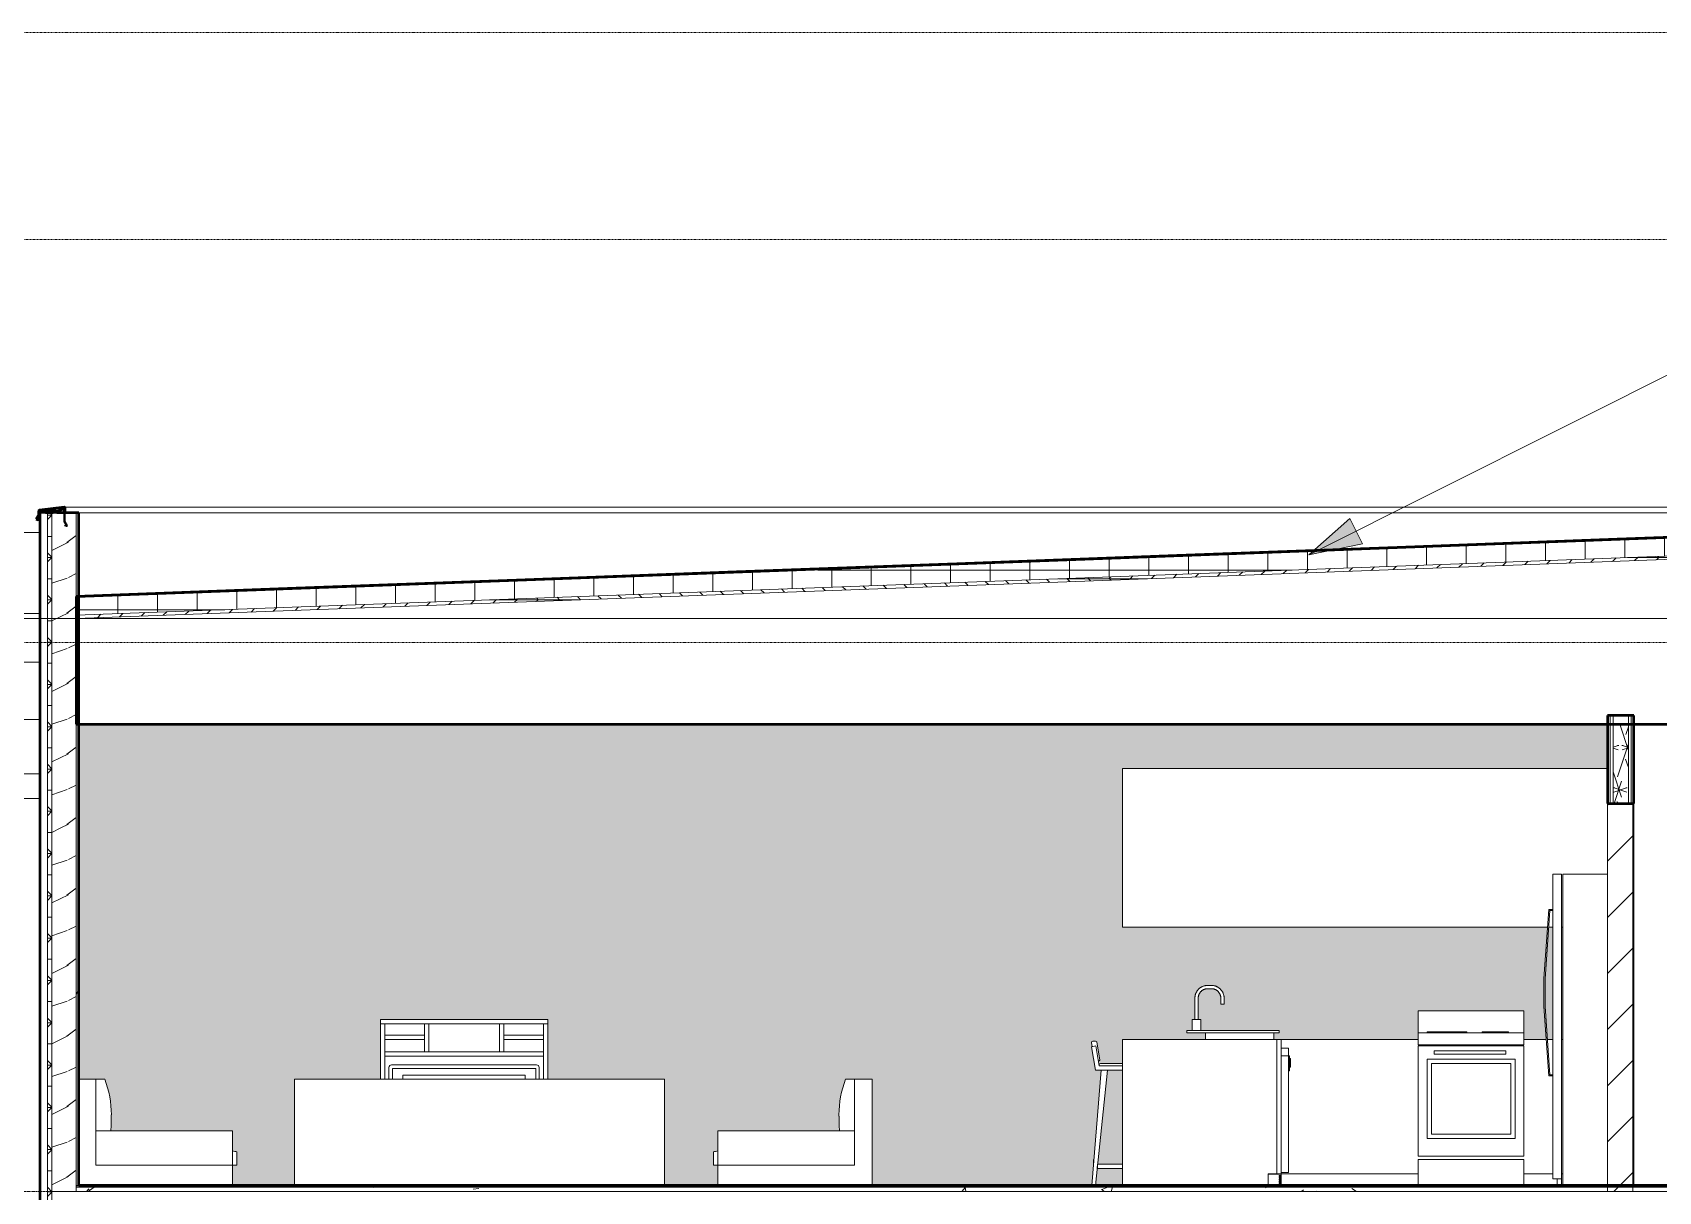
# Model space of a CAD drawing. Header units: inches. Extents: x -4169 to 885, y -251 to 585.
# Drawn here: x -3862.4 to -3493.4, y 264 to 527 of the extents above; entities that cross this region are included whole.
import ezdxf

# ---------------------------------------------------------------- set-up
doc = ezdxf.new("R2010")
doc.units = ezdxf.units.IN
doc.header["$MEASUREMENT"] = 0
doc.linetypes.add('Aligning Line 1_8_', pattern=[0.25, 0.125, -0.125])
doc.linetypes.add('Grid Line 1_2_', pattern=[0.875, 0.5, -0.125, 0.125, -0.125])
for name, color, linetype, lineweight in [('0-1', 7, 'Continuous', 5), ('0-3', 7, 'Continuous', 9), ('0-4', 10, 'Continuous', 13), ('A-AREA-PATT-1', 41, 'Continuous', 9), ('A-DOOR-3', 31, 'Continuous', 9), ('A-DOOR-FRAM-2', 50, 'Continuous', 20), ('A-FLOR-1', 192, 'Continuous', 50), ('A-FLOR-LEVL-1', 51, 'Grid Line 1_2_', 9), ('A-FLOR-MCUT', 51, 'Continuous', 13), ('A-FLOR-PATT-1', 8, 'Continuous', 9), ('A-GENM', 5, 'Continuous', 9), ('A-ROOF', 132, 'Continuous', 13), ('A-ROOF-1', 132, 'Continuous', 50), ('A-ROOF-PATT-1', 132, 'Continuous', 9), ('A-WALL', 113, 'Continuous', 13), ('A-WALL-1', 10, 'Continuous', 13), ('A-WALL-2', 113, 'Continuous', 50), ('A-WALL-PATT-1', 253, 'Continuous', 9), ('A-WALL-PATT-3', 111, 'Continuous', 9), ('G-ANNO-SYMB', 111, 'Aligning Line 1_8_', 9), ('G-ANNO-SYMB-1', 147, 'Aligning Line 1_8_', 9), ('G-ANNO-TEXT', 231, 'Continuous', 9), ('I-FURN', 30, 'Continuous', 9), ('I-FURN-1', 7, 'Continuous', 9), ('I-WALL-1', 10, 'Continuous', 13), ('I-WALL-2', 250, 'Continuous', 50), ('P-SANR-FIXT-1', 7, 'Continuous', 9), ('Q-CASE-1', 7, 'Continuous', 9), ('Q-SPCQ-1', 7, 'Continuous', 9)]:
    doc.layers.add(name, color=color, linetype=linetype, lineweight=lineweight)
pattern_1 = [(0, (0, 0), (0, 4.798), []), (315, (0, 0), (4.7984266, 0), [6.786, -6.786]), (45, (0, 0), (4.7984266, 0), [6.786, -6.786])]
pattern_2 = [(216.87, (6.397, 15.994), (47.9809429, 31.9870857), [7.997, -71.971]), (206.565, (15.994, 11.196), (-15.993714, -15.994133), [17.881, -17.881]), (198.435, (15.994, 3.199), (-31.9867405, -15.99388), [10.115, -40.461])]

# ---------------------------------------------------------------- blocks, each defined once
blk = doc.blocks.new('CTR - 2nd Phase_rvt-1-BUILDING ELEVATION - COURTYARD - LOOKING EAST')
at = {"layer": 'A-FLOR-LEVL-1'}
blk.add_line((-4168.71, 394), (-1856.66, 394), dxfattribs=at)
at = {"layer": 'G-ANNO-SYMB-1'}
for p, q in [((-1953.33, 526.95), (-4072.02, 526.95)), ((-1953.33, 388.59), (-4072.02, 388.59))]:
    blk.add_line(p, q, dxfattribs=at)
blk = doc.blocks.new('OD_CW_Base Cabinet - OD_CW_Base Cabinet-1862371-BUILDING ELEVATION - COURTYARD - LOOKING EAST')
at = {"layer": 'Q-CASE-1'}
for p, q in [((-3579.97, 298.5), (-3614.97, 298.5)), ((-3614.97, 298.5), (-3614.97, 265.37)), ((-3578.97, 298.5), (-3579.97, 298.5)), ((-3579.97, 298.5), (-3579.97, 268)), ((-3579.97, 268), (-3579.97, 298.5)), ((-3578.97, 268), (-3578.97, 298.5)), ((-3581.97, 265.37), (-3581.97, 268)), ((-3581.97, 268), (-3579.97, 268)), ((-3579.97, 268), (-3578.97, 268))]:
    blk.add_line(p, q, dxfattribs=at)
blk = doc.blocks.new('Refrigerator_-_Side-by-Side_6047 - 36_ X 30_-V5-BUILDING ELEVATION - COURTYARD - LOOKING EAST')
at = {"layer": 'Q-SPCQ-1'}
for p, q in [((-3517.35, 266.87), (-3517.35, 336)), ((-3517.35, 336), (-3515.35, 336)), ((-3515.35, 336), (-3515.35, 266.87)), ((-3515.1, 336), (-3515.1, 265.37)), ((-3504.92, 336), (-3515.1, 336)), ((-3518.25, 328), (-3519.35, 312.29)), ((-3519.1, 312.28), (-3518.02, 327.75)), ((-3517.35, 328), (-3518.25, 328)), ((-3518.02, 327.75), (-3517.35, 327.75)), ((-3519.35, 312.29), (-3519.35, 305.94)), ((-3519.1, 305.95), (-3519.1, 312.28)), ((-3519.35, 305.94), (-3518.25, 290.23)), ((-3518.02, 290.48), (-3519.1, 305.95)), ((-3518.25, 290.23), (-3517.35, 290.23)), ((-3517.35, 290.48), (-3518.02, 290.48)), ((-3515.35, 266.87), (-3517.35, 266.87)), ((-3516.35, 266.87), (-3516.35, 265.37)), ((-3515.35, 266.87), (-3516.35, 266.87)), ((-3515.35, 265.37), (-3515.35, 266.87))]:
    blk.add_line(p, q, dxfattribs=at)
blk = doc.blocks.new('Range - 24_ x 24_-1352610-BUILDING ELEVATION - COURTYARD - LOOKING EAST')
at = {"layer": 'Q-SPCQ-1'}
for p, q in [((-3547.88, 300), (-3547.88, 305)), ((-3547.88, 305), (-3523.88, 305)), ((-3523.88, 305), (-3523.88, 300)), ((-3523.88, 300), (-3547.88, 300)), ((-3547.88, 300), (-3547.88, 297.26)), ((-3545.88, 300.25), (-3545.88, 300)), ((-3545.88, 300.25), (-3544.9, 300.25)), ((-3544.88, 300.25), (-3544.88, 300)), ((-3544.88, 300.25), (-3537.88, 300.25)), ((-3537.88, 300), (-3537.88, 300.25)), ((-3537.86, 300.25), (-3536.88, 300.25)), ((-3536.88, 300), (-3536.88, 300.25)), ((-3533.38, 300.25), (-3533.38, 300)), ((-3533.38, 300.25), (-3527.38, 300.25)), ((-3527.38, 300), (-3527.38, 300.25)), ((-3523.88, 297.26), (-3523.88, 300)), ((-3547.88, 297.26), (-3523.88, 297.26)), ((-3523.88, 297.01), (-3547.88, 297.01)), ((-3547.88, 297.01), (-3547.88, 272)), ((-3528, 295.9), (-3544.27, 295.9)), ((-3544.27, 295.9), (-3544.27, 295.15)), ((-3528, 295.15), (-3528, 295.9)), ((-3523.88, 272), (-3523.88, 297.01)), ((-3525.88, 294), (-3545.88, 294)), ((-3545.88, 294), (-3545.88, 276)), ((-3544.88, 277), (-3544.88, 293)), ((-3544.88, 293), (-3526.88, 293)), ((-3544.27, 295.15), (-3528, 295.15)), ((-3526.88, 293), (-3526.88, 277)), ((-3525.88, 276), (-3525.88, 294)), ((-3526.88, 277), (-3544.88, 277)), ((-3545.88, 276), (-3525.88, 276)), ((-3547.88, 272), (-3523.88, 272)), ((-3523.88, 271.25), (-3547.88, 271.25)), ((-3547.88, 271.25), (-3547.88, 265.37)), ((-3523.88, 265.37), (-3523.88, 271.25))]:
    blk.add_line(p, q, dxfattribs=at)
blk = doc.blocks.new('OD_CW_Base Cabinet - OD_CW_Base Cabinet-1445441-BUILDING ELEVATION - COURTYARD - LOOKING EAST')
at = {"layer": 'Q-CASE-1'}
for p, q in [((-3547.88, 298.5), (-3578.97, 298.5)), ((-3518.83, 298.5), (-3523.88, 298.5)), ((-3517.35, 298.5), (-3518.58, 298.5)), ((-3515.1, 298.5), (-3515.35, 298.5)), ((-3578.97, 268), (-3547.88, 268)), ((-3578.97, 265.37), (-3578.97, 267.94)), ((-3523.88, 268), (-3517.35, 268)), ((-3515.35, 268), (-3515.1, 268))]:
    blk.add_line(p, q, dxfattribs=at)
blk = doc.blocks.new('Sink Kitchen-Single - 30_ x 21_-366345-BUILDING ELEVATION - COURTYARD - LOOKING EAST')
at = {"layer": 'P-SANR-FIXT-1'}
for p, q in [((-3571.35, 46.75), (-3572.22, 46.75)), ((-3572.22, 46), (-3571.35, 46)), ((-3575.1, 43.88), (-3575.1, 39)), ((-3574.35, 39), (-3574.35, 43.88)), ((-3569.22, 43.88), (-3569.22, 42.5)), ((-3568.47, 42.5), (-3569.22, 42.5)), ((-3568.47, 42.5), (-3568.47, 43.88)), ((-3575.72, 39), (-3575.72, 36.5)), ((-3575.72, 39), (-3575.72, 36.5)), ((-3575.7, 39), (-3574.72, 39)), ((-3575.7, 39), (-3575.7, 39)), ((-3574.72, 39), (-3573.75, 39)), ((-3573.75, 39), (-3573.75, 39)), ((-3573.72, 36.5), (-3573.72, 39)), ((-3573.72, 36.5), (-3573.72, 39)), ((-3576.97, 36.5), (-3555.97, 36.5)), ((-3576.97, 36), (-3576.97, 36.5)), ((-3555.97, 36), (-3576.97, 36)), ((-3572.72, 36), (-3572.72, 34.5)), ((-3557.22, 34.5), (-3557.22, 36)), ((-3555.97, 36), (-3555.97, 36.5))]:
    blk.add_line(p, q, dxfattribs=at)
at = {"layer": 'P-SANR-FIXT-1', "flags": 128}
for points in [[(-3572.22, 46.75), (-3572.34, 46.75), (-3572.45, 46.74), (-3572.57, 46.73), (-3572.68, 46.71), (-3572.79, 46.69), (-3572.91, 46.67), (-3573.02, 46.64), (-3573.13, 46.6), (-3573.24, 46.57), (-3573.34, 46.52), (-3573.45, 46.48), (-3573.55, 46.43), (-3573.65, 46.37), (-3573.75, 46.31), (-3573.85, 46.25), (-3573.94, 46.18), (-3574.03, 46.11), (-3574.12, 46.04), (-3574.2, 45.96), (-3574.29, 45.88), (-3574.36, 45.79), (-3574.44, 45.71), (-3574.51, 45.62), (-3574.58, 45.52), (-3574.64, 45.43), (-3574.7, 45.33), (-3574.76, 45.23), (-3574.81, 45.13), (-3574.86, 45.02), (-3574.9, 44.92), (-3574.94, 44.81), (-3574.98, 44.7), (-3575.01, 44.59), (-3575.04, 44.48), (-3575.06, 44.36), (-3575.07, 44.25), (-3575.09, 44.14), (-3575.1, 44.02), (-3575.1, 43.91), (-3575.1, 43.88)], [(-3574.35, 43.88), (-3574.35, 43.96), (-3574.34, 44.04), (-3574.33, 44.13), (-3574.32, 44.21), (-3574.31, 44.3), (-3574.29, 44.38), (-3574.27, 44.46), (-3574.24, 44.54), (-3574.21, 44.62), (-3574.18, 44.7), (-3574.15, 44.78), (-3574.11, 44.86), (-3574.07, 44.93), (-3574.02, 45), (-3573.98, 45.07), (-3573.93, 45.14), (-3573.88, 45.21), (-3573.82, 45.28), (-3573.76, 45.34), (-3573.7, 45.4), (-3573.64, 45.46), (-3573.58, 45.51), (-3573.51, 45.57), (-3573.44, 45.62), (-3573.37, 45.66), (-3573.3, 45.71), (-3573.23, 45.75), (-3573.15, 45.79), (-3573.07, 45.82), (-3572.99, 45.86), (-3572.91, 45.88), (-3572.83, 45.91), (-3572.75, 45.93), (-3572.67, 45.95), (-3572.58, 45.97), (-3572.5, 45.98), (-3572.42, 45.99), (-3572.33, 46), (-3572.25, 46), (-3572.22, 46)], [(-3568.47, 43.88), (-3568.48, 43.99), (-3568.48, 44.1), (-3568.49, 44.22), (-3568.51, 44.33), (-3568.53, 44.45), (-3568.56, 44.56), (-3568.59, 44.67), (-3568.62, 44.78), (-3568.66, 44.89), (-3568.7, 44.99), (-3568.75, 45.1), (-3568.8, 45.2), (-3568.85, 45.3), (-3568.91, 45.4), (-3568.98, 45.5), (-3569.04, 45.59), (-3569.11, 45.68), (-3569.19, 45.77), (-3569.26, 45.86), (-3569.35, 45.94), (-3569.43, 46.02), (-3569.52, 46.09), (-3569.61, 46.16), (-3569.7, 46.23), (-3569.8, 46.29), (-3569.89, 46.35), (-3569.99, 46.41), (-3570.1, 46.46), (-3570.2, 46.51), (-3570.31, 46.55), (-3570.41, 46.59), (-3570.52, 46.63), (-3570.64, 46.66), (-3570.75, 46.69), (-3570.86, 46.71), (-3570.97, 46.73), (-3571.09, 46.74), (-3571.2, 46.75), (-3571.32, 46.75), (-3571.35, 46.75)], [(-3571.35, 46), (-3571.26, 46), (-3571.18, 45.99), (-3571.09, 45.98), (-3571.01, 45.97), (-3570.93, 45.96), (-3570.84, 45.94), (-3570.76, 45.92), (-3570.68, 45.89), (-3570.6, 45.86), (-3570.52, 45.83), (-3570.44, 45.8), (-3570.37, 45.76), (-3570.29, 45.72), (-3570.22, 45.68), (-3570.15, 45.63), (-3570.08, 45.58), (-3570.01, 45.53), (-3569.95, 45.47), (-3569.88, 45.42), (-3569.82, 45.36), (-3569.77, 45.29), (-3569.71, 45.23), (-3569.66, 45.16), (-3569.61, 45.09), (-3569.56, 45.02), (-3569.52, 44.95), (-3569.47, 44.88), (-3569.44, 44.8), (-3569.4, 44.72), (-3569.37, 44.65), (-3569.34, 44.57), (-3569.31, 44.48), (-3569.29, 44.4), (-3569.27, 44.32), (-3569.25, 44.24), (-3569.24, 44.15), (-3569.23, 44.07), (-3569.23, 43.98), (-3569.22, 43.9), (-3569.22, 43.88)]]:
    blk.add_lwpolyline(points, dxfattribs=at)
blk = doc.blocks.new('Dishwasher_15404 - 34_ counter-V6-BUILDING ELEVATION - COURTYARD - LOOKING EAST')
at = {"layer": 'Q-SPCQ-1'}
for p, q in [((-3578.97, 296.5), (-3577.55, 296.5)), ((-3577.55, 296.5), (-3577.35, 296.5)), ((-3577.35, 294.79), (-3577.35, 296.5)), ((-3577.55, 294.79), (-3578.97, 294.79)), ((-3578.97, 294.79), (-3577.55, 294.79)), ((-3577.35, 294.79), (-3577.55, 294.79)), ((-3577.55, 294.79), (-3577.35, 294.79)), ((-3577.36, 294.79), (-3577.1, 294.79)), ((-3577.35, 268.33), (-3577.35, 294.79)), ((-3577.1, 294.79), (-3577.1, 292.06)), ((-3576.85, 294.18), (-3577.1, 294.18)), ((-3577.1, 292.21), (-3576.85, 292.21)), ((-3577.1, 292.06), (-3577.1, 291.35)), ((-3576.85, 294.18), (-3576.85, 292.21)), ((-3577.36, 291.35), (-3577.1, 291.35)), ((-3578.97, 267.94), (-3581.97, 267.94)), ((-3581.97, 267.94), (-3580.55, 267.94)), ((-3579.47, 267.39), (-3579.47, 267.59)), ((-3579.47, 267.59), (-3578.97, 267.59)), ((-3578.97, 267.39), (-3579.47, 267.39)), ((-3579.47, 267), (-3579.47, 267.2)), ((-3579.47, 267.2), (-3578.97, 267.2)), ((-3578.97, 267), (-3579.47, 267)), ((-3579.47, 266.61), (-3579.47, 266.8)), ((-3579.47, 266.8), (-3578.97, 266.8)), ((-3578.97, 266.61), (-3579.47, 266.61)), ((-3579.47, 266.21), (-3579.47, 266.41)), ((-3579.47, 266.41), (-3578.97, 266.41)), ((-3578.97, 266.21), (-3579.47, 266.21)), ((-3579.47, 265.82), (-3579.47, 266.02)), ((-3579.47, 266.02), (-3578.97, 266.02)), ((-3578.97, 265.82), (-3579.47, 265.82)), ((-3578.97, 267.59), (-3579.01, 267.59)), ((-3579.01, 267.39), (-3578.97, 267.39)), ((-3578.97, 267.2), (-3579.01, 267.2)), ((-3579.01, 267), (-3578.97, 267)), ((-3578.97, 266.8), (-3579.01, 266.8)), ((-3579.01, 266.61), (-3578.97, 266.61)), ((-3578.97, 266.41), (-3579.01, 266.41)), ((-3579.01, 266.21), (-3578.97, 266.21)), ((-3578.97, 266.02), (-3579.01, 266.02)), ((-3579.01, 265.82), (-3578.97, 265.82)), ((-3577.55, 268.33), (-3578.97, 268.33)), ((-3578.97, 267.94), (-3578.97, 268)), ((-3578.97, 267.59), (-3578.97, 267.94)), ((-3578.97, 267.2), (-3578.97, 267.39)), ((-3578.97, 266.8), (-3578.97, 267)), ((-3578.97, 266.41), (-3578.97, 266.61)), ((-3578.97, 266.02), (-3578.97, 266.21)), ((-3578.97, 265.62), (-3578.97, 265.82)), ((-3577.35, 268.33), (-3577.55, 268.33)), ((-3579.47, 265.43), (-3579.47, 265.62)), ((-3579.47, 265.62), (-3578.97, 265.62)), ((-3578.97, 265.43), (-3579.47, 265.43)), ((-3578.97, 265.62), (-3579.01, 265.62)), ((-3579.01, 265.43), (-3578.97, 265.43)), ((-3578.97, 265.37), (-3578.97, 265.43))]:
    blk.add_line(p, q, dxfattribs=at)
blk = doc.blocks.new('OD_CW_Upper Cabinet - OD_CW_Upper Cabinet-1916694-BUILDING ELEVATION - COURTYARD - LOOKING EAST')
at = {"layer": 'Q-CASE-1'}
for p, q in [((-3614.97, 324), (-3614.97, 360)), ((-3504.92, 360), (-3614.97, 360)), ((-3614.97, 324), (-3518.53, 324)), ((-3518.28, 324), (-3517.35, 324)), ((-3515.35, 324), (-3515.1, 324))]:
    blk.add_line(p, q, dxfattribs=at)
blk = doc.blocks.new('Bar_Stool_6722_1_ - Bar_Stool_6722_1_-V7-BUILDING ELEVATION - COURTYARD - LOOKING EAST')
at = {"layer": 'I-FURN-1'}
for p, q in [((-3622.05, 297.98), (-3622.05, 297.73)), ((-3622.05, 297.73), (-3621.89, 296.86)), ((-3622.05, 296.84), (-3621.06, 297.01)), ((-3621.11, 291.5), (-3622.05, 296.84)), ((-3621.06, 297.01), (-3620.27, 292.5)), ((-3620.14, 293.79), (-3620.81, 297.98)), ((-3620.46, 293.59), (-3620.31, 293.62)), ((-3620.01, 293.04), (-3620.32, 292.86)), ((-3620.32, 292.86), (-3620.3, 292.71)), ((-3620.31, 293.62), (-3620.14, 293.79)), ((-3614.97, 292.5), (-3620.27, 292.5)), ((-3614.97, 293.04), (-3620.01, 293.04)), ((-3619.87, 291.5), (-3621.94, 265.37)), ((-3621.15, 265.37), (-3618.41, 291.5)), ((-3621.11, 291.5), (-3614.97, 291.5)), ((-3618.41, 291.5), (-3619.87, 291.5)), ((-3621.59, 270.22), (-3621.59, 271.22)), ((-3621.59, 271.22), (-3621.48, 271.22)), ((-3620.64, 270.22), (-3620.75, 269.22)), ((-3614.97, 270.22), (-3620.64, 270.22)), ((-3620.75, 269.22), (-3614.97, 269.22))]:
    blk.add_line(p, q, dxfattribs=at)
blk.add_arc((-3621.43, 296.61), 1.51, 65.6531, 114.3469, dxfattribs=at)
blk = doc.blocks.new('Entertainment_Center_14771 - Entertainment_Center_14771-1352616-BUILDING ELEVATION - COURTYARD - LOOKING EAST')
at = {"layer": 'I-FURN-1'}
for p, q in [((-3783.41, 303), (-3745.41, 303)), ((-3783.41, 302), (-3783.41, 303)), ((-3745.41, 302), (-3745.41, 303)), ((-3745.41, 302), (-3783.41, 302)), ((-3783.41, 302), (-3782.41, 302)), ((-3783.41, 289.5), (-3783.41, 302)), ((-3782.41, 289.5), (-3782.41, 302)), ((-3782.41, 299.47), (-3773.41, 299.47)), ((-3773.41, 295.72), (-3773.41, 302)), ((-3772.41, 302), (-3773.41, 302)), ((-3772.41, 302), (-3772.41, 295.72)), ((-3756.41, 295.72), (-3756.41, 302)), ((-3755.41, 302), (-3756.41, 302)), ((-3755.41, 302), (-3755.41, 295.72)), ((-3755.41, 299.47), (-3746.41, 299.47)), ((-3746.41, 302), (-3745.41, 302)), ((-3746.41, 289.5), (-3746.41, 302)), ((-3745.41, 289.5), (-3745.41, 302)), ((-3773.41, 298.47), (-3782.41, 298.47)), ((-3782.41, 295.72), (-3746.41, 295.72)), ((-3782.41, 294.72), (-3782.41, 295.72)), ((-3773.41, 295.72), (-3772.41, 295.72)), ((-3756.41, 295.72), (-3755.41, 295.72)), ((-3746.41, 298.47), (-3755.41, 298.47)), ((-3746.41, 294.72), (-3746.41, 295.72)), ((-3746.41, 294.72), (-3782.41, 294.72)), ((-3781.46, 292.13), (-3781.46, 289.5)), ((-3747.96, 292.72), (-3780.87, 292.72)), ((-3748.15, 291.93), (-3780.67, 291.93)), ((-3780.67, 291.93), (-3780.67, 289.5)), ((-3748.15, 289.5), (-3748.15, 291.93)), ((-3747.37, 289.5), (-3747.37, 292.13)), ((-3778.31, 290.36), (-3750.52, 290.36)), ((-3778.31, 289.5), (-3778.31, 290.36)), ((-3750.52, 290.36), (-3750.52, 289.5))]:
    blk.add_line(p, q, dxfattribs=at)
for centre, start, end in [((-3780.87, 292.13), 90, 180), ((-3747.96, 292.13), 0, 90)]:
    blk.add_arc(centre, 0.591, start, end, dxfattribs=at)
blk = doc.blocks.new('Couch-Both_Arms-Generic - 1-1352606-BUILDING ELEVATION - COURTYARD - LOOKING EAST')
at = {"layer": 'I-FURN-1'}
for p, q in [((-3802.9, 289.5), (-3802.9, 265.37)), ((-3718.9, 289.5), (-3802.9, 289.5)), ((-3718.9, 265.37), (-3718.9, 289.5))]:
    blk.add_line(p, q, dxfattribs=at)
blk = doc.blocks.new('Couch-Both_Arms-Generic - 2-1523460-BUILDING ELEVATION - COURTYARD - LOOKING EAST')
at = {"layer": 'I-FURN'}
for p, q in [((-3847.97, 277.75), (-3847.97, 289.5)), ((-3847.97, 289.5), (-3845.97, 289.5)), ((-3844.47, 281.37), (-3844.47, 281.12)), ((-3847.97, 270), (-3847.97, 277.75)), ((-3847.97, 277.75), (-3816.97, 277.75)), ((-3816.97, 277.75), (-3816.97, 270)), ((-3816.97, 270), (-3847.97, 270)), ((-3816.97, 270), (-3815.97, 270)), ((-3815.97, 270), (-3815.97, 273))]:
    blk.add_line(p, q, dxfattribs=at)
for centre, radius, start, end in [((-3867.22, 281.37), 22.76, 0, 20.9198), ((-3891.98, 281.12), 47.51, 355.9252, 0), ((-3831.84, 189.74), 84.76, 79.2045, 79.889)]:
    blk.add_arc(centre, radius, start, end, dxfattribs=at)
at = {"layer": 'I-FURN-1'}
for p, q in [((-3847.97, 289.5), (-3851.85, 289.5)), ((-3816.97, 265.37), (-3816.97, 270))]:
    blk.add_line(p, q, dxfattribs=at)
blk = doc.blocks.new('Couch-Both_Arms-Generic - 2-V8-BUILDING ELEVATION - COURTYARD - LOOKING EAST')
at = {"layer": 'I-FURN'}
for p, q in [((-3675.84, 289.5), (-3677.84, 289.5)), ((-3675.84, 277.75), (-3675.84, 289.5)), ((-3679.34, 281.37), (-3679.34, 281.12)), ((-3675.84, 277.75), (-3706.84, 277.75)), ((-3706.84, 277.75), (-3706.84, 270)), ((-3675.84, 270), (-3675.84, 277.75)), ((-3707.84, 270), (-3707.84, 273)), ((-3706.84, 270), (-3707.84, 270)), ((-3706.84, 270), (-3675.84, 270))]:
    blk.add_line(p, q, dxfattribs=at)
for centre, radius, start, end in [((-3656.58, 281.37), 22.76, 159.0802, 180), ((-3631.82, 281.12), 47.51, 180, 184.0748), ((-3691.96, 189.74), 84.76, 100.111, 100.7955)]:
    blk.add_arc(centre, radius, start, end, dxfattribs=at)
at = {"layer": 'I-FURN-1'}
for p, q in [((-3675.84, 289.5), (-3671.84, 289.5)), ((-3671.84, 289.5), (-3671.84, 265.37)), ((-3706.84, 265.37), (-3706.84, 270))]:
    blk.add_line(p, q, dxfattribs=at)
blk = doc.blocks.new('CTR - 1st Phase - Unit Layouts_rvt-1-BUILDING ELEVATION - COURTYARD - LOOKING EAST')
at = {"layer": '0-3'}
for name, p in [('OD_CW_Upper Cabinet - OD_CW_Upper Cabinet-1916694-BUILDING ELEVATION - COURTYARD - LOOKING EAST', (0, 0)), ('Refrigerator_-_Side-by-Side_6047 - 36_ X 30_-V5-BUILDING ELEVATION - COURTYARD - LOOKING EAST', (0, 0)), ('Sink Kitchen-Single - 30_ x 21_-366345-BUILDING ELEVATION - COURTYARD - LOOKING EAST', (-23.46, 264)), ('Entertainment_Center_14771 - Entertainment_Center_14771-1352616-BUILDING ELEVATION - COURTYARD - LOOKING EAST', (0, 0)), ('Range - 24_ x 24_-1352610-BUILDING ELEVATION - COURTYARD - LOOKING EAST', (0, 0)), ('Bar_Stool_6722_1_ - Bar_Stool_6722_1_-V7-BUILDING ELEVATION - COURTYARD - LOOKING EAST', (0, 0)), ('OD_CW_Base Cabinet - OD_CW_Base Cabinet-1862371-BUILDING ELEVATION - COURTYARD - LOOKING EAST', (0, 0)), ('Dishwasher_15404 - 34_ counter-V6-BUILDING ELEVATION - COURTYARD - LOOKING EAST', (0, 0)), ('OD_CW_Base Cabinet - OD_CW_Base Cabinet-1445441-BUILDING ELEVATION - COURTYARD - LOOKING EAST', (0, 0)), ('Couch-Both_Arms-Generic - 2-1523460-BUILDING ELEVATION - COURTYARD - LOOKING EAST', (0, 0)), ('Couch-Both_Arms-Generic - 1-1352606-BUILDING ELEVATION - COURTYARD - LOOKING EAST', (0, 0)), ('Couch-Both_Arms-Generic - 2-V8-BUILDING ELEVATION - COURTYARD - LOOKING EAST', (0, 0))]:
    blk.add_blockref(name, p, dxfattribs=at)
blk = doc.blocks.new('CTR  - Topography_rvt-1-BUILDING ELEVATION - COURTYARD - LOOKING EAST')
at = {"layer": 'G-ANNO-SYMB-1'}
blk.add_line((-1953.33, 480), (-4072.02, 480), dxfattribs=at)
blk = doc.blocks.new('HOLLOW METAL - UNIT DOOR-V14-BUILDING ELEVATION - COURTYARD - LOOKING EAST')
at = {"layer": 'A-DOOR-3'}
h = blk.add_hatch(dxfattribs=at)
h.set_pattern_fill('FP_20', color=256, style=0, pattern_type=2)
h.set_pattern_definition([(45, (0, 0), (-6.36396, 6.36396), [])])
h.paths.add_polyline_path([(-3499.17, 264), (-3499.17, 352), (-3504.92, 352), (-3504.92, 264)], flags=0)
at = {"layer": 'A-DOOR-FRAM-2'}
for p, q in [((-3504.92, 352), (-3504.92, 264)), ((-3499.17, 352), (-3504.92, 352)), ((-3499.17, 264), (-3499.17, 352)), ((-3504.92, 264), (-3499.17, 264))]:
    blk.add_line(p, q, dxfattribs=at)
blk = doc.blocks.new('CTR - 1st Phase - Common Walls_rvt-1-BUILDING ELEVATION - COURTYARD - LOOKING EAST')
at = {"layer": 'A-AREA-PATT-1'}
h = blk.add_hatch(color=256, dxfattribs=at)
h.paths.add_polyline_path([(-3815.97, 265.37), (-3802.9, 265.37), (-3802.9, 289.5), (-3783.41, 289.5), (-3783.41, 303), (-3745.41, 303), (-3745.41, 289.5), (-3718.9, 289.5), (-3718.9, 265.37), (-3706.84, 265.37), (-3706.84, 270), (-3707.84, 270), (-3707.84, 273), (-3706.84, 273.16), (-3706.84, 277.75), (-3679.19, 277.75), (-3679.34, 281.37), (-3679.17, 284.14), (-3678.67, 286.86), (-3677.84, 289.5), (-3671.84, 289.5), (-3671.84, 265.37), (-3621.94, 265.37), (-3621.59, 270.22), (-3621.59, 271.22), (-3621.48, 271.22), (-3619.87, 291.5), (-3621.11, 291.5), (-3622.05, 296.84), (-3621.89, 296.86), (-3622.05, 297.98), (-3621.75, 298.08), (-3621.43, 298.12), (-3621.11, 298.08), (-3620.81, 297.98), (-3620.14, 293.79), (-3620.31, 293.62), (-3620.46, 293.59), (-3620.32, 292.86), (-3620.01, 293.04), (-3614.97, 293.04), (-3614.97, 298.5), (-3596.18, 298.5), (-3596.18, 300), (-3600.43, 300), (-3600.43, 300.5), (-3599.16, 300.5), (-3599.16, 303), (-3598.56, 303), (-3598.52, 308.07), (-3598.34, 308.98), (-3597.72, 309.91), (-3596.76, 310.54), (-3595.68, 310.75), (-3594.62, 310.71), (-3593.71, 310.53), (-3592.78, 309.91), (-3592.15, 308.98), (-3591.93, 307.88), (-3591.97, 306.5), (-3592.68, 306.5), (-3592.7, 307.95), (-3592.89, 308.75), (-3593.39, 309.43), (-3594.1, 309.86), (-3594.81, 310), (-3595.76, 309.99), (-3596.56, 309.8), (-3597.24, 309.29), (-3597.67, 308.58), (-3597.81, 307.88), (-3597.81, 303), (-3597.21, 303), (-3597.21, 300.5), (-3579.43, 300.5), (-3579.43, 300), (-3580.68, 300), (-3580.68, 298.5), (-3547.88, 298.5), (-3547.88, 305), (-3523.88, 305), (-3523.88, 298.5), (-3518.83, 298.5), (-3519.35, 305.95), (-3519.35, 312.29), (-3518.53, 324), (-3614.97, 324), (-3614.97, 360), (-3504.92, 360), (-3504.92, 370), (-3851.85, 370), (-3851.85, 289.5), (-3845.97, 289.5), (-3845.14, 286.86), (-3844.63, 284.14), (-3844.47, 281.12), (-3844.61, 277.75), (-3816.97, 277.75), (-3816.97, 273.16), (-3815.97, 273), (-3815.97, 270), (-3816.97, 270), (-3816.97, 265.37)], flags=0)
h.paths.add_polyline_path([(-3614.97, 265.37), (-3614.97, 269.22), (-3620.75, 269.22), (-3621.15, 265.37), (-3618.41, 265.37)], flags=0)
h.paths.add_polyline_path([(-3578.97, 265.37), (-3579.01, 267.94), (-3579.03, 267.94), (-3579.03, 267.59), (-3579.47, 267.59), (-3579.43, 267.39), (-3579.01, 267.39), (-3579.01, 267.2), (-3579.47, 267.2), (-3579.47, 267), (-3579.01, 267), (-3579.01, 266.8), (-3579.47, 266.8), (-3579.45, 266.61), (-3579.01, 266.61), (-3579.01, 266.41), (-3579.47, 266.41), (-3579.46, 266.21), (-3579.01, 266.21), (-3579.01, 266.02), (-3579.47, 266.02), (-3579.47, 265.82), (-3579.01, 265.82), (-3579.01, 265.62), (-3579.47, 265.62), (-3579.47, 265.43), (-3579.01, 265.43), (-3579.01, 265.37)], flags=0)
h.paths.add_polyline_path([(-3614.97, 270.22), (-3614.97, 291.5), (-3618.41, 291.5), (-3620.64, 270.22), (-3618.41, 270.22)], flags=0)
h.paths.add_polyline_path([(-3515.1, 298.5), (-3515.1, 324), (-3515.35, 324), (-3515.35, 298.5)], flags=0)
h.paths.add_polyline_path([(-3518.02, 298.5), (-3517.35, 298.5), (-3517.35, 324), (-3518.28, 324), (-3519.1, 312.28), (-3519.1, 305.94), (-3518.58, 298.5)], flags=0)
at = {"layer": 'A-WALL-PATT-1'}
h = blk.add_hatch(dxfattribs=at)
h.set_pattern_fill('FP_19', color=256, style=0, pattern_type=2)
h.set_pattern_definition([(161.57, (0.48, 0.48), (-3.83995378, -1.544e-05), [0, -27.322, 3.034, 0]), (18.43, (-0.48, 0.48), (-3.83995378, 1.544e-05), [0, -27.322, 3.034, 0]), (108.43, (0.48, 0.48), (1.919622, -9.6005246), [9.106, -21.25]), (71.57, (-0.48, 0.48), (1.919622, 9.6005246), [9.106, -21.25])])
h.paths.add_polyline_path([(-3503.67, 352), (-3500.17, 352), (-3500.17, 370), (-3503.67, 370), (-3503.67, 358.79)], flags=0)
at = {"layer": 'A-FLOR-LEVL-1'}
blk.add_line((-4168.71, 394), (-1856.66, 394), dxfattribs=at)
at = {"layer": 'A-WALL-1'}
for p, q in [((-3504.3, 372), (-3504.3, 352)), ((-3503.67, 372), (-3503.67, 352)), ((-3500.17, 372), (-3500.17, 352)), ((-3499.55, 372), (-3499.55, 352))]:
    blk.add_line(p, q, dxfattribs=at)
at = {"layer": 'G-ANNO-SYMB-1'}
for p, q in [((-1953.33, 526.95), (-4072.02, 526.95)), ((-1953.33, 526.95), (-4072.02, 526.95)), ((-1953.33, 480), (-4072.02, 480))]:
    blk.add_line(p, q, dxfattribs=at)
at = {"layer": 'I-WALL-1'}
blk.add_line((-3498.92, 352), (-3498.92, 265.37), dxfattribs=at)
at = {"layer": 'I-WALL-2'}
for p, q in [((-3504.92, 372), (-3504.92, 352)), ((-3498.92, 372), (-3504.92, 372)), ((-3498.92, 352), (-3498.92, 372)), ((-3504.92, 352), (-3498.92, 352))]:
    blk.add_line(p, q, dxfattribs=at)
at = {"layer": '0-4'}
blk.add_blockref('HOLLOW METAL - UNIT DOOR-V14-BUILDING ELEVATION - COURTYARD - LOOKING EAST', (0, 0), dxfattribs=at)
blk = doc.blocks.new('Basic Wall _ EXT - FIBER CEMENT - SMALL - ___-1820300-BUILDING ELEVATION - COURTYARD - LOOKING EAST')
at = {"layer": 'A-WALL'}
for p, q in [((-3860.77, 417.83), (-3860.76, 417.87)), ((-3856.24, 418.47), (-3860.71, 418.47)), ((-3859.22, 418.24), (-3860.69, 418.24)), ((-3860.64, 417.99), (-3860.6, 418)), ((-3856.64, 418.08), (-3859.43, 418.08)), ((-3856.27, 418.44), (-3859.14, 418.44)), ((-3856.6, 418.16), (-3859.14, 418.16)), ((-3856.67, 418), (-3856.61, 418.04)), ((-3855.03, 419.11), (-3855.39, 419.11)), ((-3405.58, 419.28), (-3855.16, 419.28)), ((-3861.21, 416.6), (-3861.4, 416.6)), ((-3860.94, 416.59), (-3861.2, 416.59)), ((-3861.18, 416.42), (-3860.72, 416.42)), ((-3860.72, 416.64), (-3860.84, 416.64)), ((-3860.72, 416.57), (-3860.8, 416.57)), ((-3854.6, 414.91), (-3854.66, 414.91))]:
    blk.add_line(p, q, dxfattribs=at)
at = {"layer": 'A-WALL', "flags": 128}
for points in [[(-3861, 417.44), (-3861, 417.39), (-3861.01, 417.35), (-3861.04, 417.3)], [(-3860.78, 418.6), (-3860.83, 418.59), (-3860.89, 418.56), (-3860.93, 418.52), (-3860.97, 418.47), (-3860.99, 418.41), (-3861, 418.35)], [(-3860.97, 417.26), (-3860.94, 417.32), (-3860.92, 417.38), (-3860.92, 417.44)], [(-3860.85, 417.39), (-3860.85, 417.35), (-3860.86, 417.3), (-3860.88, 417.26)], [(-3860.6, 418.08), (-3860.66, 418.07), (-3860.72, 418.05), (-3860.77, 418.01), (-3860.81, 417.95), (-3860.84, 417.89), (-3860.85, 417.83)], [(-3860.82, 417.22), (-3860.79, 417.28), (-3860.77, 417.33), (-3860.77, 417.39)], [(-3860.75, 417.91), (-3860.72, 417.95), (-3860.68, 417.98)], [(-3856.66, 418.1), (-3856.71, 418.07), (-3856.77, 418.05), (-3856.83, 418.04)], [(-3855.14, 418.86), (-3855.15, 418.92), (-3855.18, 418.98), (-3855.21, 419.03), (-3855.26, 419.07), (-3855.32, 419.1), (-3855.38, 419.11), (-3855.45, 419.11), (-3855.51, 419.09), (-3855.56, 419.05)], [(-3854.91, 419.03), (-3854.92, 419.09), (-3854.94, 419.15), (-3854.98, 419.2), (-3855.02, 419.24), (-3855.08, 419.27), (-3855.13, 419.28), (-3855.16, 419.28)], [(-3861.32, 416.45), (-3861.26, 416.43), (-3861.2, 416.42)], [(-3861.15, 416.5), (-3861.19, 416.49), (-3861.24, 416.5)], [(-3861.18, 416.42), (-3861.14, 416.42), (-3861.08, 416.44)], [(-3855.13, 415.85), (-3855.14, 415.89), (-3855.14, 415.94)], [(-3854.9, 415.9), (-3854.91, 415.95), (-3854.91, 415.99)]]:
    blk.add_lwpolyline(points, dxfattribs=at)
blk = doc.blocks.new('Basic Wall _ EXT - FIBER CEMENT - SMALL - ___-1820306-BUILDING ELEVATION - COURTYARD - LOOKING EAST')
at = {"layer": 'A-WALL'}
for p, q in [((-3860.6, 418), (-3860.47, 418)), ((-3860.47, 418), (-3859.43, 418)), ((-3857.65, 418), (-3857.65, 417.96)), ((-3857.65, 417.96), (-3856.83, 417.96)), ((-3855.22, 418), (-3855.22, 415.94)), ((-3855.14, 415.94), (-3855.14, 418)), ((-3854.99, 418), (-3854.99, 415.99)), ((-3854.91, 415.99), (-3854.91, 418)), ((-3855.17, 415.77), (-3854.77, 415.11)), ((-3855.08, 415.12), (-3855.12, 415.05)), ((-3855.12, 415.05), (-3854.73, 414.85)), ((-3854.7, 415.15), (-3855.11, 415.81)), ((-3854.66, 414.91), (-3855.08, 415.12)), ((-3854.94, 415.81), (-3854.54, 415.19)), ((-3854.47, 415.23), (-3854.87, 415.86)), ((-3854.77, 415.11), (-3854.7, 415.15)), ((-3854.59, 414.95), (-3854.66, 414.91))]:
    blk.add_line(p, q, dxfattribs=at)
at = {"layer": 'A-WALL', "flags": 128}
for points in [[(-3860.72, 417.95), (-3860.67, 417.98), (-3860.6, 418)], [(-3856.83, 417.96), (-3856.75, 417.97), (-3856.67, 418)]]:
    blk.add_lwpolyline(points, dxfattribs=at)
at = {"layer": 'A-WALL'}
for centre, radius, start, end in [((-3854.89, 415.94), 0.329, 180, 211.7619), ((-3854.89, 415.94), 0.25, 180, 211.7619), ((-3854.66, 415.99), 0.329, 180, 212.7375), ((-3854.66, 415.99), 0.25, 180, 212.7375), ((-3854.68, 415.1), 0.25, 260.2634, 32.7375), ((-3854.68, 415.1), 0.171, 302.6192, 32.7375)]:
    blk.add_arc(centre, radius, start, end, dxfattribs=at)
at = {"layer": 'A-WALL-2'}
for p, q in [((-3861.04, 417.3), (-3861.51, 416.57)), ((-3861.4, 416.6), (-3860.97, 417.26)), ((-3860.88, 417.26), (-3861.27, 416.63)), ((-3861.2, 416.59), (-3860.82, 417.22)), ((-3861, 418.35), (-3861, 417.44)), ((-3860.92, 417.44), (-3860.92, 418.35)), ((-3860.85, 417.83), (-3860.85, 417.39)), ((-3855.19, 419.28), (-3860.78, 418.6)), ((-3860.77, 418.52), (-3855.18, 419.2)), ((-3860.71, 418.47), (-3860.77, 418.27)), ((-3860.77, 418.27), (-3860.69, 418.24)), ((-3860.77, 417.39), (-3860.77, 417.83)), ((-3859.14, 418.44), (-3860.71, 418.47)), ((-3860.69, 418.24), (-3860.65, 418.39)), ((-3860.65, 418.39), (-3859.22, 418.37)), ((-3859.43, 418.08), (-3860.6, 418.08)), ((-3860.3, 418.23), (-3860.3, 418.16)), ((-3859.22, 418.23), (-3860.3, 418.23)), ((-3860.3, 418.16), (-3859.14, 418.16)), ((-3859.43, 418), (-3859.43, 418.08)), ((-3859.22, 418.37), (-3859.22, 418.23)), ((-3859.14, 418.16), (-3859.14, 418.44)), ((-3856.83, 418.04), (-3857.65, 418.04)), ((-3857.65, 418.04), (-3857.65, 418)), ((-3855.56, 419.05), (-3856.66, 418.1)), ((-3856.61, 418.04), (-3855.51, 418.99)), ((-3855.22, 418.86), (-3855.22, 418)), ((-3855.14, 418), (-3855.14, 418.86)), ((-3854.99, 419.03), (-3854.99, 418)), ((-3854.91, 418), (-3854.91, 419.03)), ((-3861.51, 416.57), (-3861.32, 416.45)), ((-3861.28, 416.52), (-3861.4, 416.6)), ((-3861.27, 416.63), (-3861.2, 416.59)), ((-3860.84, 416.64), (-3861.11, 416.51)), ((-3861.08, 416.44), (-3860.8, 416.57)), ((-3860.8, 416.57), (-3860.84, 416.64))]:
    blk.add_line(p, q, dxfattribs=at)
at = {"layer": 'A-WALL-2', "flags": 128}
for points in [[(-3860.77, 417.83), (-3860.76, 417.89), (-3860.72, 417.95)], [(-3856.67, 418), (-3856.64, 418.02), (-3856.61, 418.04)]]:
    blk.add_lwpolyline(points, dxfattribs=at)
at = {"layer": 'A-WALL-2'}
for centre, radius, start, end in [((-3861.25, 417.44), 0.25, 327.174, 0), ((-3860.75, 418.35), 0.25, 96.9295, 180), ((-3861.25, 417.44), 0.329, 327.174, 0), ((-3860.75, 418.35), 0.171, 96.9295, 180), ((-3861.1, 417.39), 0.25, 328.5676, 0), ((-3860.6, 417.83), 0.25, 90, 180), ((-3861.1, 417.39), 0.329, 328.5676, 0), ((-3856.83, 418.29), 0.25, 270, 310.7229), ((-3855.39, 418.86), 0.25, 0, 130.7229), ((-3855.39, 418.86), 0.171, 0, 130.7229), ((-3855.16, 419.03), 0.25, 0, 96.9295), ((-3855.16, 419.03), 0.171, 0, 96.9295), ((-3861.18, 416.67), 0.25, 237.9895, 295.8255), ((-3861.18, 416.67), 0.171, 237.9895, 295.8255)]:
    blk.add_arc(centre, radius, start, end, dxfattribs=at)
blk = doc.blocks.new('077123 - Manufactured Gutters and Downspouts - 077123 - Manufactured Gutters and Downspouts-1955134-BUILDING ELEVATION - COURTYARD - LOOKING EAST')
at = {"layer": 'A-GENM'}
for p, q in [((-3871.39, 413.51), (-3860.72, 413.51)), ((-3860.72, 395.11), (-3871.39, 395.11)), ((-3860.72, 384.1), (-3868.04, 384.1)), ((-3860.72, 371.1), (-3864.7, 371.1)), ((-3860.72, 358.75), (-3864.7, 358.75)), ((-3860.72, 353.15), (-3864.7, 353.15)), ((-3864.7, 353.15), (-3860.72, 353.15))]:
    blk.add_line(p, q, dxfattribs=at)

msp = doc.modelspace()

# ---------------------------------------------------------------- hatches: boundary and pattern name
at = {"layer": 'A-FLOR-PATT-1'}
h = msp.add_hatch(dxfattribs=at)
h.set_pattern_fill('FP_2', color=256, style=0, pattern_type=2)
h.set_pattern_definition([(50, (0, 0), (27.5427, -2.40992), [2.88, -31.68]), (355, (0, 0), (-5.32784, 28.88427), [2.304, -25.344]), (100.451, (2.295, -0.2), (22.21532, 26.47393), [2.448, -26.924]), (46.184, (0, 7.68), (40.98187, -6.35642), [4.32, -47.52]), (96.636, (3.415, 7.15), (35.89075, 37.4062), [3.671, -40.386]), (351.184, (0, 7.68), (35.89097, 37.4062), [3.456, -38.016]), (21, (3.84, 5.76), (22.92104, -15.46073), [2.88, -31.68]), (326, (3.84, 5.76), (9.34353, 27.84574), [2.304, -25.344]), (71.451, (5.75, 4.472), (32.26477, 12.38442), [2.448, -26.924]), (37.5, (0, 0), (0.466855, 12.782707), [1.267, -23.77, 1.267, -24.461, -25.44]), (37.5, (0, 0), (0.466855, 12.782707), [-50.765, 1.267, -24.173]), (7.5, (0, 0), (10.10159, 15.14509), [1.267, -13.402, 1.267, -23.194, -9.696]), (7.5, (0, 0), (10.10159, 15.14509), [-39.13, 1.267, -8.429]), (327.5, (-8.563, 0), (20.49916, -0.86578), [1.267, -8.333, 1.267, -28.685, -39.744]), (327.5, (-8.563, 0), (20.49916, -0.86578), [-39.552, 1.267, -38.477]), (317.5, (-12.403, 0), (22.39478, 3.84429), [1.267, -11.213, 1.267, -18.624, -28.224]), (317.5, (-12.403, 0), (22.39478, 3.84429), [-32.371, 1.267, -26.957])])
h.paths.add_polyline_path([(-3852.47, 264), (-3504.92, 264), (-3504.92, 265), (-3852.47, 265), (-3852.47, 264.16)], flags=0)
h.paths.add_polyline_path([(-3402.8, 264), (-3402.8, 265), (-3499.17, 265), (-3499.17, 264), (-3408.24, 264)], flags=0)
at = {"layer": 'A-ROOF-PATT-1'}
h = msp.add_hatch(dxfattribs=at)
h.set_pattern_fill('FP_10', color=256, style=0, pattern_type=2)
h.set_pattern_definition([(0, (0, 0), (0, 9), []), (90, (0, 0), (-9, 6e-16), [])])
h.paths.add_polyline_path([(-3852.47, 394.75), (-3402.8, 411.46), (-3402.8, 415.46), (-3852.47, 398.75)], flags=0)
h = msp.add_hatch(dxfattribs=at)
h.set_pattern_fill('FP_6', color=256, style=0, pattern_type=2)
h.set_pattern_definition(pattern_1)
h.paths.add_polyline_path([(-3852.47, 394), (-3402.8, 410.71), (-3402.8, 411.46), (-3852.47, 394.75), (-3852.47, 394)], flags=0)
at = {"layer": 'A-WALL-PATT-3'}
h = msp.add_hatch(dxfattribs=at)
h.set_pattern_fill('FP_6', color=256, style=0, pattern_type=2)
h.set_pattern_definition(pattern_1)
h.paths.add_polyline_path([(-3857.97, 346.5), (-3857.97, 418), (-3858.97, 418), (-3858.97, 346.5)], flags=0)
h = msp.add_hatch(dxfattribs=at)
h.set_pattern_fill('FP_7', color=256, style=0, pattern_type=2)
h.set_pattern_definition(pattern_2)
h.paths.add_polyline_path([(-3856.84, 346.5), (-3852.47, 346.5), (-3852.47, 418), (-3854.91, 418), (-3854.87, 415.86), (-3854.47, 415.18), (-3854.47, 414.96), (-3854.73, 414.85), (-3855.11, 415.07), (-3855.06, 415.11), (-3854.66, 414.91), (-3854.53, 415.04), (-3854.53, 415.12), (-3854.57, 415.23), (-3854.99, 415.95), (-3854.99, 415.99), (-3854.99, 418), (-3855.14, 417.96), (-3855.11, 415.81), (-3854.73, 415.13), (-3854.77, 415.12), (-3855.22, 415.89), (-3855.22, 415.96), (-3855.22, 418), (-3857.97, 418), (-3857.97, 346.5)], flags=0)
h = msp.add_hatch(dxfattribs=at)
h.set_pattern_fill('FP_6', color=256, style=0, pattern_type=2)
h.set_pattern_definition(pattern_1)
h.paths.add_polyline_path([(-3858.97, 105.75), (-3857.97, 105.75), (-3857.97, 145), (-3858.97, 145), (-3858.97, 105.99)], flags=0)
h.paths.add_polyline_path([(-3857.97, 225.75), (-3857.97, 346.5), (-3858.97, 346.5), (-3858.97, 225.75)], flags=0)
h = msp.add_hatch(dxfattribs=at)
h.set_pattern_fill('FP_7', color=256, style=0, pattern_type=2)
h.set_pattern_definition(pattern_2)
h.paths.add_polyline_path([(-3852.47, 105.75), (-3852.47, 107.25), (-3857.97, 107.25), (-3857.97, 105.75), (-3856.84, 105.75)], flags=0)
h.paths.add_polyline_path([(-3857.97, 132), (-3852.47, 132), (-3852.47, 145), (-3857.97, 145), (-3857.97, 132.73)], flags=0)
h.paths.add_polyline_path([(-3857.97, 225.75), (-3852.47, 225.75), (-3852.47, 239.25), (-3857.97, 239.25), (-3857.97, 227.36)], flags=0)
h.paths.add_polyline_path([(-3857.93, 264), (-3852.47, 264), (-3852.47, 346.5), (-3857.97, 346.5), (-3857.95, 264)], flags=0)
h = msp.add_hatch(dxfattribs=at)
h.set_pattern_fill('FP_1', color=256, style=0, pattern_type=2)
h.set_pattern_definition([(0, (0, 0), (30.72, 7.68), [1.267, -21.773, 1.267, -21.773, -122.88]), (0, (0, 0), (30.72, 7.68), [-46.08, 1.267, -44.813, 1.267, -21.773, -53.76]), (0, (0, 0), (30.72, 7.68), [-115.2, 1.267, -14.093, 1.267, -37.133]), (120, (11.52, 3.84), (-22.011075, 22.7643), [1.267, -21.773, 1.267, -21.773, -122.88]), (120, (11.52, 3.84), (-22.011075, 22.7643), [-46.08, 1.267, -44.813, 1.267, -21.773, -53.76]), (120, (11.52, 3.84), (-22.011075, 22.7643), [-115.2, 1.267, -14.093, 1.267, -37.133]), (240, (15.36, 19.2), (-8.708925, -30.4443), [1.267, -21.773, 1.267, -21.773, -122.88]), (240, (15.36, 19.2), (-8.708925, -30.4443), [-46.08, 1.267, -44.813, 1.267, -21.773, -53.76]), (240, (15.36, 19.2), (-8.708925, -30.4443), [-115.2, 1.267, -14.093, 1.267, -37.133])])
h.paths.add_polyline_path([(-3852.47, 105.75), (-3851.85, 105.75), (-3851.85, 106.12), (-3852.47, 106.12), (-3852.47, 105.79)], flags=0)
h.paths.add_polyline_path([(-3852.47, 133.37), (-3851.85, 133.37), (-3851.85, 145), (-3852.47, 145), (-3852.47, 137.99)], flags=0)
h.paths.add_polyline_path([(-3851.85, 225.75), (-3851.85, 238.12), (-3852.47, 238.12), (-3852.47, 225.75)], flags=0)
h.paths.add_polyline_path([(-3851.97, 265.37), (-3851.85, 265.37), (-3851.85, 346.5), (-3852.47, 346.5), (-3852.47, 265.37)], flags=0)
at = {"layer": 'G-ANNO-TEXT'}
msp.add_hatch(color=256, dxfattribs=at).paths.add_polyline_path([(-3572.68, 408.41), (-3560.52, 410.92), (-3563.4, 416.67)], flags=0)

# ---------------------------------------------------------------- linework, layer by layer
at = {"layer": 'A-FLOR-1'}
msp.add_line((-3402.8, 265.37), (-3851.85, 265.37), dxfattribs=at)
at = {"layer": 'A-FLOR-LEVL-1'}
for p, q in [((-4167.96, 394), (-1857.41, 394)), ((-4167.96, 264), (-1857.41, 264))]:
    msp.add_line(p, q, dxfattribs=at)
at = {"layer": 'A-FLOR-MCUT'}
for p, q in [((-3851.85, 265.37), (-3852.47, 265.37)), ((-3402.8, 265.25), (-3852.47, 265.25)), ((-3402.8, 265), (-3852.47, 265)), ((-3402.8, 264), (-3852.47, 264))]:
    msp.add_line(p, q, dxfattribs=at)
at = {"layer": 'A-ROOF', "flags": 128}
for points in [[(-3402.8, 415.46), (-3627.64, 407.11), (-3852.47, 398.75)], [(-3402.8, 411.46), (-3627.64, 403.1), (-3852.47, 394.75)], [(-3402.8, 410.71), (-3627.64, 402.35), (-3852.47, 394)]]:
    msp.add_lwpolyline(points, dxfattribs=at)
at = {"layer": 'A-ROOF-1'}
for p, q in [((-3852.47, 399), (-3852.47, 370)), ((-3852.47, 370), (-3402.8, 370))]:
    msp.add_line(p, q, dxfattribs=at)
at = {"layer": 'A-ROOF-1', "flags": 128}
msp.add_lwpolyline([(-3402.8, 415.71), (-3452.76, 413.85), (-3502.73, 412), (-3552.69, 410.14), (-3602.65, 408.28), (-3652.62, 406.43), (-3702.58, 404.57), (-3752.55, 402.71), (-3802.51, 400.86), (-3852.47, 399)], dxfattribs=at)
at = {"layer": 'A-WALL'}
for p, q in [((-3859.43, 418), (-3860.6, 418)), ((-3860.47, 418), (-3860.47, 225.75)), ((-3858.97, 418), (-3858.97, 225.75)), ((-3857.97, 418), (-3857.97, 225.75)), ((-3857.65, 417.96), (-3857.65, 418)), ((-3856.83, 417.96), (-3857.65, 417.96)), ((-3856.83, 418), (-3856.67, 418)), ((-3855.22, 415.94), (-3855.22, 418)), ((-3855.14, 418), (-3855.14, 415.94)), ((-3854.99, 415.99), (-3854.99, 418)), ((-3854.91, 418), (-3854.91, 415.99)), ((-3852.47, 418), (-3852.47, 264)), ((-3408.92, 418), (-3851.85, 418)), ((-3854.77, 415.11), (-3855.17, 415.77)), ((-3855.12, 415.05), (-3855.08, 415.12)), ((-3854.73, 414.85), (-3855.12, 415.05)), ((-3855.11, 415.81), (-3854.7, 415.15)), ((-3855.08, 415.12), (-3854.66, 414.91)), ((-3854.54, 415.19), (-3854.94, 415.81)), ((-3854.87, 415.86), (-3854.47, 415.23)), ((-3854.7, 415.15), (-3854.77, 415.11)), ((-3854.66, 414.91), (-3854.59, 414.95)), ((-3854.66, 414.91), (-3854.6, 414.91)), ((-3854.59, 414.95), (-3854.49, 414.95)), ((-3860.47, 346.5), (-3860.72, 346.5)), ((-3857.97, 264), (-3852.47, 264))]:
    msp.add_line(p, q, dxfattribs=at)
for centre, radius, start, end in [((-3860.6, 417.83), 0.171, 90, 137.236), ((-3856.83, 418.29), 0.329, 270, 298.0011), ((-3854.89, 415.94), 0.329, 180, 211.7619), ((-3854.89, 415.94), 0.25, 180, 211.7619), ((-3854.66, 415.99), 0.329, 180, 212.7375), ((-3854.66, 415.99), 0.25, 180, 212.7375), ((-3854.68, 415.1), 0.25, 260.2634, 32.7375), ((-3854.68, 415.1), 0.171, 302.6192, 32.7375)]:
    msp.add_arc(centre, radius, start, end, dxfattribs=at)
for points in [[(-3860.67, 417.99), (-3860.68, 417.98), (-3860.7, 417.97), (-3860.72, 417.95), (-3860.72, 417.95)], [(-3855.14, 415.94), (-3855.14, 415.92), (-3855.14, 415.89), (-3855.13, 415.86), (-3855.13, 415.85)], [(-3854.91, 415.99), (-3854.91, 415.98), (-3854.91, 415.94), (-3854.9, 415.91), (-3854.9, 415.9)]]:
    msp.add_open_spline(points, degree=3, dxfattribs=at)
at = {"layer": 'A-WALL-2'}
for p, q in [((-3860.72, 417.95), (-3860.72, 225.75)), ((-3857.65, 418), (-3859.43, 418)), ((-3855.22, 418), (-3856.67, 418)), ((-3854.99, 418), (-3855.14, 418)), ((-3851.85, 418), (-3854.91, 418)), ((-3851.85, 265.37), (-3851.85, 418))]:
    msp.add_line(p, q, dxfattribs=at)
at = {"layer": 'G-ANNO-SYMB'}
for p, q in [((-1953.33, 526.95), (-4072.02, 526.95)), ((-1953.33, 480), (-4072.02, 480))]:
    msp.add_line(p, q, dxfattribs=at)
at = {"layer": 'G-ANNO-TEXT'}
for p, q in [((-3572.68, 408.41), (-3404.93, 492.64)), ((-3563.4, 416.67), (-3572.68, 408.41)), ((-3560.52, 410.92), (-3563.4, 416.67)), ((-3572.68, 408.41), (-3560.52, 410.92))]:
    msp.add_line(p, q, dxfattribs=at)

# ---------------------------------------------------------------- block references
at = {"layer": '0-1'}
for name in ['CTR - 2nd Phase_rvt-1-BUILDING ELEVATION - COURTYARD - LOOKING EAST', 'CTR - 1st Phase - Common Walls_rvt-1-BUILDING ELEVATION - COURTYARD - LOOKING EAST', 'CTR  - Topography_rvt-1-BUILDING ELEVATION - COURTYARD - LOOKING EAST', 'CTR - 1st Phase - Unit Layouts_rvt-1-BUILDING ELEVATION - COURTYARD - LOOKING EAST']:
    msp.add_blockref(name, (0, 0), dxfattribs=at)
at = {"layer": 'A-GENM'}
msp.add_blockref('077123 - Manufactured Gutters and Downspouts - 077123 - Manufactured Gutters and Downspouts-1955134-BUILDING ELEVATION - COURTYARD - LOOKING EAST', (0, 0), dxfattribs=at)
at = {"layer": 'A-WALL'}
for name in ['Basic Wall _ EXT - FIBER CEMENT - SMALL - ___-1820306-BUILDING ELEVATION - COURTYARD - LOOKING EAST', 'Basic Wall _ EXT - FIBER CEMENT - SMALL - ___-1820300-BUILDING ELEVATION - COURTYARD - LOOKING EAST']:
    msp.add_blockref(name, (0, 0), dxfattribs=at)

doc.saveas('drawing.dxf')
